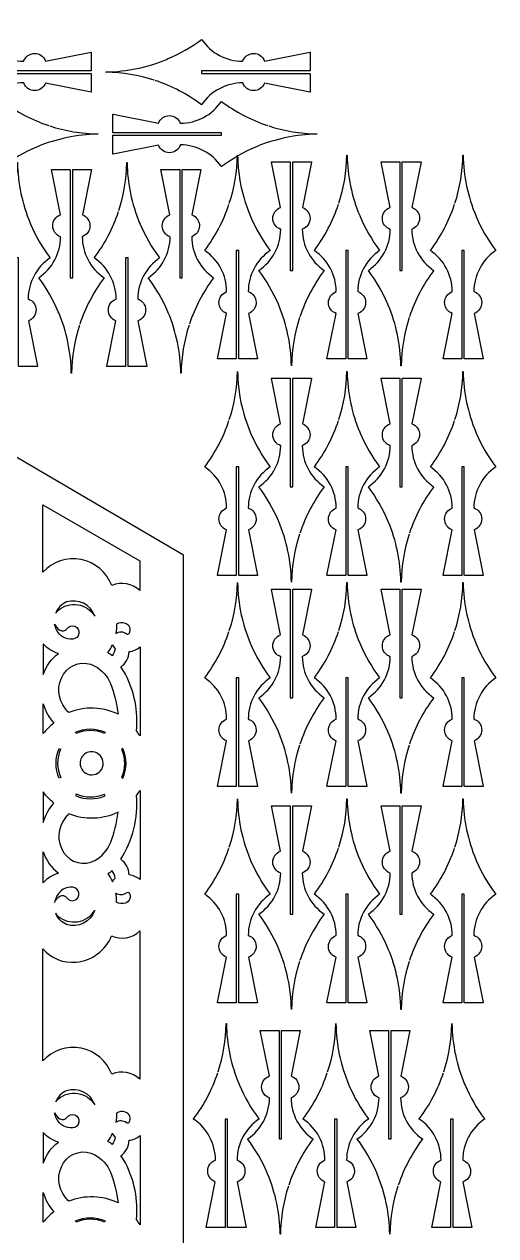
# Model space of a CAD drawing. Header units: millimetres. Extents: x 0 to 3267, y -2436 to 1998.
# Drawn here: x 604 to 983, y 1023 to 1998 of the extents above; entities that cross this region are included whole.
import ezdxf

# ---------------------------------------------------------------- set-up
doc = ezdxf.new("R2010")
doc.units = ezdxf.units.MM
doc.layers.get('0').update_dxf_attribs({"color": 70})

msp = doc.modelspace()

# ---------------------------------------------------------------- linework, layer by layer
msp.add_lwpolyline([(731.98, 381.96), (731.98, 1570.68), (3.25, 1998.28), (2.02, 799.35)])
for points in [[(532.21, 1953.2, 0.075188), (493.49, 1959.65, -0.984999), (493.49, 1959.83, 0.095578), (542.16, 1969.98), (542.96, 1970.32, 0.060023), (570.16, 1986, -0.427199), (570.29, 1985.98, 0.246783), (603.32, 1968.43, -0.711573), (620.93, 1968.56), (657.48, 1975.83, -0.472994), (657.59, 1975.74, 0.00008), (657.59, 1960.84, -0.414262), (657.5, 1960.75), (570.31, 1960.75), (570.31, 1958.73), (657.5, 1958.73, -0.414216), (657.59, 1958.64), (657.59, 1943.74, -0.472994), (657.48, 1943.65), (620.9, 1950.93, -0.701731), (603.36, 1951.05, 0.248166), (570.29, 1933.51, -0.427814), (570.16, 1933.48, 0.080411), (533.01, 1952.93)], [(708.35, 1953.2, 0.075188), (669.63, 1959.65, -0.984999), (669.63, 1959.83, 0.095578), (718.3, 1969.98), (719.1, 1970.32, 0.060023), (746.3, 1986, -0.427199), (746.43, 1985.98, 0.246783), (779.46, 1968.43, -0.711573), (797.07, 1968.56), (833.62, 1975.83, -0.472994), (833.73, 1975.74, 0.00008), (833.73, 1960.84, -0.414262), (833.64, 1960.75), (746.45, 1960.75), (746.45, 1958.73), (833.64, 1958.73, -0.414216), (833.73, 1958.64), (833.73, 1943.74, -0.472994), (833.62, 1943.65), (797.03, 1950.93, -0.701731), (779.5, 1951.05, 0.248166), (746.43, 1933.51, -0.427814), (746.3, 1933.48, 0.080411), (709.15, 1952.93)], [(624.31, 1916.38, 0.075188), (663.02, 1909.92, -0.984999), (663.02, 1909.74, 0.095578), (614.35, 1899.59), (613.56, 1899.25, 0.060023), (586.35, 1883.58, -0.427199), (586.23, 1883.6, 0.246783), (553.2, 1901.15, -0.711573), (535.58, 1901.01), (499.04, 1893.75, -0.472994), (498.93, 1893.83, 0.00008), (498.93, 1908.73, -0.414262), (499.02, 1908.82), (586.21, 1908.82), (586.21, 1910.84), (499.02, 1910.84, -0.414216), (498.93, 1910.93), (498.93, 1925.83, -0.472994), (499.04, 1925.92), (535.62, 1918.64, -0.701731), (553.16, 1918.52, 0.248166), (586.23, 1936.07, -0.427814), (586.35, 1936.09, 0.080411), (623.51, 1916.64)], [(800.45, 1916.38, 0.075188), (839.16, 1909.92, -0.984999), (839.16, 1909.74, 0.095578), (790.49, 1899.59), (789.69, 1899.25, 0.060023), (762.49, 1883.58, -0.427199), (762.36, 1883.6, 0.246783), (729.34, 1901.15, -0.711573), (711.72, 1901.01), (675.18, 1893.75, -0.472994), (675.07, 1893.83, 0.00008), (675.07, 1908.73, -0.414262), (675.16, 1908.82), (762.35, 1908.82), (762.35, 1910.84), (675.16, 1910.84, -0.414216), (675.07, 1910.93), (675.07, 1925.83, -0.472994), (675.18, 1925.92), (711.76, 1918.64, -0.701731), (729.29, 1918.52, 0.248166), (762.36, 1936.07, -0.427814), (762.49, 1936.09, 0.080411), (799.65, 1916.64)], [(768.73, 1854.08, 0.075188), (775.18, 1892.8, -0.984999), (775.36, 1892.8, 0.095578), (785.52, 1844.13), (785.86, 1843.33, 0.060023), (801.53, 1816.13, -0.427199), (801.51, 1816, 0.246783), (783.96, 1782.97, -0.711573), (784.1, 1765.36), (791.36, 1728.81, -0.472994), (791.27, 1728.71, 0.00008), (776.37, 1728.71, -0.414262), (776.28, 1728.8), (776.28, 1815.98), (774.26, 1815.98), (774.26, 1728.8, -0.414216), (774.17, 1728.71), (759.27, 1728.71, -0.472994), (759.19, 1728.81), (766.47, 1765.4, -0.701731), (766.59, 1782.93, 0.248166), (749.04, 1816, -0.427814), (749.02, 1816.13, 0.080411), (768.47, 1853.29)], [(856.82, 1854.08, 0.075188), (863.28, 1892.8, -0.984999), (863.46, 1892.8, 0.095578), (873.61, 1844.13), (873.95, 1843.33, 0.060023), (889.62, 1816.13, -0.427199), (889.6, 1816, 0.246783), (872.05, 1782.97, -0.711573), (872.19, 1765.36), (879.45, 1728.81, -0.472994), (879.37, 1728.71, 0.00008), (864.47, 1728.71, -0.414262), (864.38, 1728.8), (864.38, 1815.98), (862.36, 1815.98), (862.36, 1728.8, -0.414216), (862.27, 1728.71), (847.37, 1728.71, -0.472994), (847.28, 1728.81), (854.56, 1765.4, -0.701731), (854.68, 1782.93, 0.248166), (837.13, 1816, -0.427814), (837.11, 1816.13, 0.080411), (856.56, 1853.29)], [(950.2, 1854.08, 0.075188), (956.65, 1892.8, -0.984999), (956.83, 1892.8, 0.095578), (966.98, 1844.13), (967.32, 1843.33, 0.060023), (983, 1816.13, -0.427199), (982.98, 1816, 0.246783), (965.43, 1782.97, -0.711573), (965.56, 1765.36), (972.83, 1728.81, -0.472994), (972.74, 1728.71, 0.00008), (957.84, 1728.71, -0.414262), (957.75, 1728.8), (957.75, 1815.98), (955.73, 1815.98), (955.73, 1728.8, -0.414216), (955.64, 1728.71), (940.74, 1728.71, -0.472994), (940.65, 1728.81), (947.93, 1765.4, -0.701731), (948.05, 1782.93, 0.248166), (930.51, 1816, -0.427814), (930.48, 1816.13, 0.080411), (949.93, 1853.29)], [(591.73, 1848.15, 0.075188), (598.18, 1886.86, -0.984999), (598.36, 1886.86, 0.095578), (608.52, 1838.19), (608.86, 1837.39, 0.060023), (624.53, 1810.19, -0.427199), (624.51, 1810.06, 0.246783), (606.96, 1777.03, -0.711573), (607.1, 1759.42), (614.36, 1722.87, -0.472994), (614.27, 1722.77, 0.00008), (599.37, 1722.77, -0.414262), (599.28, 1722.86), (599.28, 1810.04), (597.26, 1810.04), (597.26, 1722.86, -0.414216), (597.17, 1722.77), (582.27, 1722.77, -0.472994), (582.19, 1722.87), (589.47, 1759.46, -0.701731), (589.59, 1776.99, 0.248166), (572.04, 1810.06, -0.427814), (572.02, 1810.19, 0.080411), (591.47, 1847.35)], [(679.82, 1848.15, 0.075188), (686.28, 1886.86, -0.984999), (686.46, 1886.86, 0.095578), (696.61, 1838.19), (696.95, 1837.39, 0.060023), (712.62, 1810.19, -0.427199), (712.6, 1810.06, 0.246783), (695.05, 1777.03, -0.711573), (695.19, 1759.42), (702.45, 1722.87, -0.472994), (702.37, 1722.77, 0.00008), (687.47, 1722.77, -0.414262), (687.38, 1722.86), (687.38, 1810.04), (685.36, 1810.04), (685.36, 1722.86, -0.414216), (685.27, 1722.77), (670.37, 1722.77, -0.472994), (670.28, 1722.87), (677.56, 1759.46, -0.701731), (677.68, 1776.99, 0.248166), (660.13, 1810.06, -0.427814), (660.11, 1810.19, 0.080411), (679.56, 1847.35)], [(825.29, 1761.98, 0.075188), (818.83, 1723.27, -0.984999), (818.65, 1723.27, 0.095578), (808.5, 1771.94), (808.16, 1772.74, 0.060023), (792.49, 1799.94, -0.427199), (792.51, 1800.07, 0.246783), (810.06, 1833.09, -0.711573), (809.92, 1850.71), (802.65, 1887.25, -0.472994), (802.74, 1887.36, 0.00008), (817.64, 1887.36, -0.414262), (817.73, 1887.27), (817.73, 1800.09), (819.75, 1800.09), (819.75, 1887.27, -0.414216), (819.84, 1887.36), (834.74, 1887.36, -0.472994), (834.83, 1887.25), (827.55, 1850.67, -0.701731), (827.43, 1833.14, 0.248166), (844.98, 1800.07, -0.427814), (845, 1799.94, 0.080411), (825.55, 1762.78)], [(913.38, 1761.98, 0.075188), (906.92, 1723.27, -0.984999), (906.74, 1723.27, 0.095578), (896.59, 1771.94), (896.25, 1772.74, 0.060023), (880.58, 1799.94, -0.427199), (880.6, 1800.07, 0.246783), (898.15, 1833.09, -0.711573), (898.01, 1850.71), (890.75, 1887.25, -0.472994), (890.83, 1887.36, 0.00008), (905.73, 1887.36, -0.414262), (905.82, 1887.27), (905.82, 1800.09), (907.84, 1800.09), (907.84, 1887.27, -0.414216), (907.93, 1887.36), (922.83, 1887.36, -0.472994), (922.92, 1887.25), (915.64, 1850.67, -0.701731), (915.52, 1833.14, 0.248166), (933.07, 1800.07, -0.427814), (933.09, 1799.94, 0.080411), (913.64, 1762.78)], [(648.29, 1756.04, 0.075188), (641.83, 1717.33, -0.984999), (641.65, 1717.33, 0.095578), (631.5, 1766), (631.16, 1766.8, 0.060023), (615.49, 1794, -0.427199), (615.51, 1794.13, 0.246783), (633.06, 1827.16, -0.711573), (632.92, 1844.77), (625.66, 1881.31, -0.472994), (625.74, 1881.42, 0.00008), (640.64, 1881.42, -0.414262), (640.73, 1881.33), (640.73, 1794.15), (642.75, 1794.15), (642.75, 1881.33, -0.414216), (642.84, 1881.42), (657.74, 1881.42, -0.472994), (657.83, 1881.31), (650.55, 1844.73, -0.701731), (650.43, 1827.2, 0.248166), (667.98, 1794.13, -0.427814), (668, 1794, 0.080411), (648.55, 1756.84)], [(736.38, 1756.04, 0.075188), (729.92, 1717.33, -0.984999), (729.74, 1717.33, 0.095578), (719.59, 1766), (719.25, 1766.8, 0.060023), (703.58, 1794, -0.427199), (703.6, 1794.13, 0.246783), (721.15, 1827.16, -0.711573), (721.01, 1844.77), (713.75, 1881.31, -0.472994), (713.83, 1881.42, 0.00008), (728.73, 1881.42, -0.414262), (728.82, 1881.33), (728.82, 1794.15), (730.84, 1794.15), (730.84, 1881.33, -0.414216), (730.93, 1881.42), (745.83, 1881.42, -0.472994), (745.92, 1881.31), (738.64, 1844.73, -0.701731), (738.52, 1827.2, 0.248166), (756.07, 1794.13, -0.427814), (756.09, 1794, 0.080411), (736.64, 1756.84)], [(768.73, 1679.85, 0.075188), (775.18, 1718.56, -0.984999), (775.36, 1718.56, 0.095578), (785.52, 1669.89), (785.86, 1669.1, 0.060023), (801.53, 1641.9, -0.427199), (801.51, 1641.77, 0.246783), (783.96, 1608.74, -0.711573), (784.1, 1591.12), (791.36, 1554.58, -0.472994), (791.27, 1554.47, 0.00008), (776.37, 1554.47, -0.414262), (776.28, 1554.56), (776.28, 1641.75), (774.26, 1641.75), (774.26, 1554.56, -0.414216), (774.17, 1554.47), (759.27, 1554.47, -0.472994), (759.19, 1554.58), (766.47, 1591.16, -0.701731), (766.59, 1608.7, 0.248166), (749.04, 1641.77, -0.427814), (749.02, 1641.9, 0.080411), (768.47, 1679.05)], [(856.82, 1679.85, 0.075188), (863.28, 1718.56, -0.984999), (863.46, 1718.56, 0.095578), (873.61, 1669.89), (873.95, 1669.1, 0.060023), (889.62, 1641.9, -0.427199), (889.6, 1641.77, 0.246783), (872.05, 1608.74, -0.711573), (872.19, 1591.12), (879.45, 1554.58, -0.472994), (879.37, 1554.47, 0.00008), (864.47, 1554.47, -0.414262), (864.38, 1554.56), (864.38, 1641.75), (862.36, 1641.75), (862.36, 1554.56, -0.414216), (862.27, 1554.47), (847.37, 1554.47, -0.472994), (847.28, 1554.58), (854.56, 1591.16, -0.701731), (854.68, 1608.7, 0.248166), (837.13, 1641.77, -0.427814), (837.11, 1641.9, 0.080411), (856.56, 1679.05)], [(950.2, 1679.85, 0.075188), (956.65, 1718.56, -0.984999), (956.83, 1718.56, 0.095578), (966.98, 1669.89), (967.32, 1669.1, 0.060023), (983, 1641.9, -0.427199), (982.98, 1641.77, 0.246783), (965.43, 1608.74, -0.711573), (965.56, 1591.12), (972.83, 1554.58, -0.472994), (972.74, 1554.47, 0.00008), (957.84, 1554.47, -0.414262), (957.75, 1554.56), (957.75, 1641.75), (955.73, 1641.75), (955.73, 1554.56, -0.414216), (955.64, 1554.47), (940.74, 1554.47, -0.472994), (940.65, 1554.58), (947.93, 1591.16, -0.701731), (948.05, 1608.7, 0.248166), (930.51, 1641.77, -0.427814), (930.48, 1641.9, 0.080411), (949.93, 1679.05)], [(825.29, 1587.75, 0.075188), (818.83, 1549.04, -0.984999), (818.65, 1549.04, 0.095578), (808.5, 1597.71), (808.16, 1598.5, 0.060023), (792.49, 1625.71, -0.427199), (792.51, 1625.83, 0.246783), (810.06, 1658.86, -0.711573), (809.92, 1676.48), (802.65, 1713.02, -0.472994), (802.74, 1713.13, 0.00008), (817.64, 1713.13, -0.414262), (817.73, 1713.04), (817.73, 1625.85), (819.75, 1625.85), (819.75, 1713.04, -0.414216), (819.84, 1713.13), (834.74, 1713.13, -0.472994), (834.83, 1713.02), (827.55, 1676.44, -0.701731), (827.43, 1658.9, 0.248166), (844.98, 1625.83, -0.427814), (845, 1625.71, 0.080411), (825.55, 1588.55)], [(913.38, 1587.75, 0.075188), (906.92, 1549.04, -0.984999), (906.74, 1549.04, 0.095578), (896.59, 1597.71), (896.25, 1598.5, 0.060023), (880.58, 1625.71, -0.427199), (880.6, 1625.83, 0.246783), (898.15, 1658.86, -0.711573), (898.01, 1676.48), (890.75, 1713.02, -0.472994), (890.83, 1713.13, 0.00008), (905.73, 1713.13, -0.414262), (905.82, 1713.04), (905.82, 1625.85), (907.84, 1625.85), (907.84, 1713.04, -0.414216), (907.93, 1713.13), (922.83, 1713.13, -0.472994), (922.92, 1713.02), (915.64, 1676.44, -0.701731), (915.52, 1658.9, 0.248166), (933.07, 1625.83, -0.427814), (933.09, 1625.71, 0.080411), (913.64, 1588.55)], [(768.73, 1509.94, 0.075188), (775.18, 1548.66, -0.984999), (775.36, 1548.66, 0.095578), (785.52, 1499.99), (785.86, 1499.19, 0.060023), (801.53, 1471.99, -0.427199), (801.51, 1471.86, 0.246783), (783.96, 1438.83, -0.711573), (784.1, 1421.22), (791.36, 1384.67, -0.472994), (791.27, 1384.56, 0.00008), (776.37, 1384.56, -0.414262), (776.28, 1384.65), (776.28, 1471.84), (774.26, 1471.84), (774.26, 1384.65, -0.414216), (774.17, 1384.56), (759.27, 1384.56, -0.472994), (759.19, 1384.67), (766.47, 1421.26, -0.701731), (766.59, 1438.79, 0.248166), (749.04, 1471.86, -0.427814), (749.02, 1471.99, 0.080411), (768.47, 1509.14)], [(825.29, 1417.84, 0.075188), (818.83, 1379.13, -0.984999), (818.65, 1379.13, 0.095578), (808.5, 1427.8), (808.16, 1428.6, 0.060023), (792.49, 1455.8, -0.427199), (792.51, 1455.93, 0.246783), (810.06, 1488.95, -0.711573), (809.92, 1506.57), (802.65, 1543.11, -0.472994), (802.74, 1543.22, 0.00008), (817.64, 1543.22, -0.414262), (817.73, 1543.13), (817.73, 1455.94), (819.75, 1455.94), (819.75, 1543.13, -0.414216), (819.84, 1543.22), (834.74, 1543.22, -0.472994), (834.83, 1543.11), (827.55, 1506.53, -0.701731), (827.43, 1489, 0.248166), (844.98, 1455.93, -0.427814), (845, 1455.8, 0.080411), (825.55, 1418.64)], [(856.82, 1509.94, 0.075188), (863.28, 1548.66, -0.984999), (863.46, 1548.66, 0.095578), (873.61, 1499.99), (873.95, 1499.19, 0.060023), (889.62, 1471.99, -0.427199), (889.6, 1471.86, 0.246783), (872.05, 1438.83, -0.711573), (872.19, 1421.22), (879.45, 1384.67, -0.472994), (879.37, 1384.56, 0.00008), (864.47, 1384.56, -0.414262), (864.38, 1384.65), (864.38, 1471.84), (862.36, 1471.84), (862.36, 1384.65, -0.414216), (862.27, 1384.56), (847.37, 1384.56, -0.472994), (847.28, 1384.67), (854.56, 1421.26, -0.701731), (854.68, 1438.79, 0.248166), (837.13, 1471.86, -0.427814), (837.11, 1471.99, 0.080411), (856.56, 1509.14)], [(913.38, 1417.84, 0.075188), (906.92, 1379.13, -0.984999), (906.74, 1379.13, 0.095578), (896.59, 1427.8), (896.25, 1428.6, 0.060023), (880.58, 1455.8, -0.427199), (880.6, 1455.93, 0.246783), (898.15, 1488.95, -0.711573), (898.01, 1506.57), (890.75, 1543.11, -0.472994), (890.83, 1543.22, 0.00008), (905.73, 1543.22, -0.414262), (905.82, 1543.13), (905.82, 1455.94), (907.84, 1455.94), (907.84, 1543.13, -0.414216), (907.93, 1543.22), (922.83, 1543.22, -0.472994), (922.92, 1543.11), (915.64, 1506.53, -0.701731), (915.52, 1489, 0.248166), (933.07, 1455.93, -0.427814), (933.09, 1455.8, 0.080411), (913.64, 1418.64)], [(950.2, 1509.94, 0.075188), (956.65, 1548.66, -0.984999), (956.83, 1548.66, 0.095578), (966.98, 1499.99), (967.32, 1499.19, 0.060023), (983, 1471.99, -0.427199), (982.98, 1471.86, 0.246783), (965.43, 1438.83, -0.711573), (965.56, 1421.22), (972.83, 1384.67, -0.472994), (972.74, 1384.56, 0.00008), (957.84, 1384.56, -0.414262), (957.75, 1384.65), (957.75, 1471.84), (955.73, 1471.84), (955.73, 1384.65, -0.414216), (955.64, 1384.56), (940.74, 1384.56, -0.472994), (940.65, 1384.67), (947.93, 1421.26, -0.701731), (948.05, 1438.79, 0.248166), (930.51, 1471.86, -0.427814), (930.48, 1471.99, 0.080411), (949.93, 1509.14)], [(768.73, 1335.71, 0.075188), (775.18, 1374.42, -0.984999), (775.36, 1374.42, 0.095578), (785.52, 1325.75), (785.86, 1324.96, 0.060023), (801.53, 1297.75, -0.427199), (801.51, 1297.63, 0.246783), (783.96, 1264.6, -0.711573), (784.1, 1246.98), (791.36, 1210.44, -0.472994), (791.27, 1210.33, 0.00008), (776.37, 1210.33, -0.414262), (776.28, 1210.42), (776.28, 1297.61), (774.26, 1297.61), (774.26, 1210.42, -0.414216), (774.17, 1210.33), (759.27, 1210.33, -0.472994), (759.19, 1210.44), (766.47, 1247.02, -0.701731), (766.59, 1264.56, 0.248166), (749.04, 1297.63, -0.427814), (749.02, 1297.75, 0.080411), (768.47, 1334.91)], [(825.29, 1243.61, 0.075188), (818.83, 1204.9, -0.984999), (818.65, 1204.9, 0.095578), (808.5, 1253.57), (808.16, 1254.36, 0.060023), (792.49, 1281.56, -0.427199), (792.51, 1281.69, 0.246783), (810.06, 1314.72, -0.711573), (809.92, 1332.34), (802.65, 1368.88, -0.472994), (802.74, 1368.99, 0.00008), (817.64, 1368.99, -0.414262), (817.73, 1368.9), (817.73, 1281.71), (819.75, 1281.71), (819.75, 1368.9, -0.414216), (819.84, 1368.99), (834.74, 1368.99, -0.472994), (834.83, 1368.88), (827.55, 1332.3, -0.701731), (827.43, 1314.76, 0.248166), (844.98, 1281.69, -0.427814), (845, 1281.56, 0.080411), (825.55, 1244.41)], [(856.82, 1335.71, 0.075188), (863.28, 1374.42, -0.984999), (863.46, 1374.42, 0.095578), (873.61, 1325.75), (873.95, 1324.96, 0.060023), (889.62, 1297.75, -0.427199), (889.6, 1297.63, 0.246783), (872.05, 1264.6, -0.711573), (872.19, 1246.98), (879.45, 1210.44, -0.472994), (879.37, 1210.33, 0.00008), (864.47, 1210.33, -0.414262), (864.38, 1210.42), (864.38, 1297.61), (862.36, 1297.61), (862.36, 1210.42, -0.414216), (862.27, 1210.33), (847.37, 1210.33, -0.472994), (847.28, 1210.44), (854.56, 1247.02, -0.701731), (854.68, 1264.56, 0.248166), (837.13, 1297.63, -0.427814), (837.11, 1297.75, 0.080411), (856.56, 1334.91)], [(913.38, 1243.61, 0.075188), (906.92, 1204.9, -0.984999), (906.74, 1204.9, 0.095578), (896.59, 1253.57), (896.25, 1254.36, 0.060023), (880.58, 1281.56, -0.427199), (880.6, 1281.69, 0.246783), (898.15, 1314.72, -0.711573), (898.01, 1332.34), (890.75, 1368.88, -0.472994), (890.83, 1368.99, 0.00008), (905.73, 1368.99, -0.414262), (905.82, 1368.9), (905.82, 1281.71), (907.84, 1281.71), (907.84, 1368.9, -0.414216), (907.93, 1368.99), (922.83, 1368.99, -0.472994), (922.92, 1368.88), (915.64, 1332.3, -0.701731), (915.52, 1314.76, 0.248166), (933.07, 1281.69, -0.427814), (933.09, 1281.56, 0.080411), (913.64, 1244.41)], [(950.2, 1335.71, 0.075188), (956.65, 1374.42, -0.984999), (956.83, 1374.42, 0.095578), (966.98, 1325.75), (967.32, 1324.96, 0.060023), (983, 1297.75, -0.427199), (982.98, 1297.63, 0.246783), (965.43, 1264.6, -0.711573), (965.56, 1246.98), (972.83, 1210.44, -0.472994), (972.74, 1210.33, 0.00008), (957.84, 1210.33, -0.414262), (957.75, 1210.42), (957.75, 1297.61), (955.73, 1297.61), (955.73, 1210.42, -0.414216), (955.64, 1210.33), (940.74, 1210.33, -0.472994), (940.65, 1210.44), (947.93, 1247.02, -0.701731), (948.05, 1264.56, 0.248166), (930.51, 1297.63, -0.427814), (930.48, 1297.75, 0.080411), (949.93, 1334.91)], [(759.73, 1154.71, 0.075188), (766.18, 1193.42, -0.984999), (766.36, 1193.42, 0.095578), (776.52, 1144.75), (776.86, 1143.96, 0.060023), (792.53, 1116.75, -0.427199), (792.51, 1116.63, 0.246783), (774.96, 1083.6, -0.711573), (775.1, 1065.98), (782.36, 1029.44, -0.472994), (782.27, 1029.33, 0.00008), (767.37, 1029.33, -0.414262), (767.28, 1029.42), (767.28, 1116.61), (765.26, 1116.61), (765.26, 1029.42, -0.414216), (765.17, 1029.33), (750.27, 1029.33, -0.472994), (750.19, 1029.44), (757.47, 1066.02, -0.701731), (757.59, 1083.56, 0.248166), (740.04, 1116.63, -0.427814), (740.02, 1116.75, 0.080411), (759.47, 1153.91)], [(847.82, 1154.71, 0.075188), (854.28, 1193.42, -0.984999), (854.46, 1193.42, 0.095578), (864.61, 1144.75), (864.95, 1143.96, 0.060023), (880.62, 1116.75, -0.427199), (880.6, 1116.63, 0.246783), (863.05, 1083.6, -0.711573), (863.19, 1065.98), (870.45, 1029.44, -0.472994), (870.37, 1029.33, 0.00008), (855.47, 1029.33, -0.414262), (855.38, 1029.42), (855.38, 1116.61), (853.36, 1116.61), (853.36, 1029.42, -0.414216), (853.27, 1029.33), (838.37, 1029.33, -0.472994), (838.28, 1029.44), (845.56, 1066.02, -0.701731), (845.68, 1083.56, 0.248166), (828.13, 1116.63, -0.427814), (828.11, 1116.75, 0.080411), (847.56, 1153.91)], [(941.2, 1154.71, 0.075188), (947.65, 1193.42, -0.984999), (947.83, 1193.42, 0.095578), (957.98, 1144.75), (958.32, 1143.96, 0.060023), (974, 1116.75, -0.427199), (973.98, 1116.63, 0.246783), (956.43, 1083.6, -0.711573), (956.56, 1065.98), (963.83, 1029.44, -0.472994), (963.74, 1029.33, 0.00008), (948.84, 1029.33, -0.414262), (948.75, 1029.42), (948.75, 1116.61), (946.73, 1116.61), (946.73, 1029.42, -0.414216), (946.64, 1029.33), (931.74, 1029.33, -0.472994), (931.65, 1029.44), (938.93, 1066.02, -0.701731), (939.05, 1083.56, 0.248166), (921.51, 1116.63, -0.427814), (921.48, 1116.75, 0.080411), (940.93, 1153.91)], [(816.29, 1062.61, 0.075188), (809.83, 1023.9, -0.984999), (809.65, 1023.9, 0.095578), (799.5, 1072.57), (799.16, 1073.36, 0.060023), (783.49, 1100.56, -0.427199), (783.51, 1100.69, 0.246783), (801.06, 1133.72, -0.711573), (800.92, 1151.34), (793.65, 1187.88, -0.472994), (793.74, 1187.99, 0.00008), (808.64, 1187.99, -0.414262), (808.73, 1187.9), (808.73, 1100.71), (810.75, 1100.71), (810.75, 1187.9, -0.414216), (810.84, 1187.99), (825.74, 1187.99, -0.472994), (825.83, 1187.88), (818.55, 1151.3, -0.701731), (818.43, 1133.76, 0.248166), (835.98, 1100.69, -0.427814), (836, 1100.56, 0.080411), (816.55, 1063.41)], [(904.38, 1062.61, 0.075188), (897.92, 1023.9, -0.984999), (897.74, 1023.9, 0.095578), (887.59, 1072.57), (887.25, 1073.36, 0.060023), (871.58, 1100.56, -0.427199), (871.6, 1100.69, 0.246783), (889.15, 1133.72, -0.711573), (889.01, 1151.34), (881.75, 1187.88, -0.472994), (881.83, 1187.99, 0.00008), (896.73, 1187.99, -0.414262), (896.82, 1187.9), (896.82, 1100.71), (898.84, 1100.71), (898.84, 1187.9, -0.414216), (898.93, 1187.99), (913.83, 1187.99, -0.472994), (913.92, 1187.88), (906.64, 1151.3, -0.701731), (906.52, 1133.76, 0.248166), (924.07, 1100.69, -0.427814), (924.09, 1100.56, 0.080411), (904.64, 1063.41)]]:
    msp.add_lwpolyline(points, format="xyb")
for points in [[(696.64, 1566.2), (696.64, 1542.22, 0.306898), (674.16, 1546.26, 0.562794), (618.8, 1556.96), (618.8, 1611.34)], [(629.07, 1524.04, -0.072653), (630.92, 1526.21, -0.001702), (630.93, 1526.22, -0.462228), (660.57, 1521.66, 0.40568), (637.81, 1533.01, 0.202051)], [(628.22, 1515.23, 0.169709), (632.44, 1510.27, 0.394398), (637.99, 1511.51, 0.000225), (637.99, 1511.51, -1.59835), (642.81, 1503.08, 0.009469), (642.74, 1503.07, -0.32586), (629.86, 1510.53, 0.016813), (629.8, 1510.66, -0.075408)], [(677.4, 1507.71, -0.320271), (686.04, 1507.48, -0.004628), (686.07, 1507.46, 0.385879), (688.19, 1507.61, 0.469381), (685.29, 1515.75, -0.001752), (685.28, 1515.75, 0.232572), (677.97, 1515.03, -0.04732)], [(619.07, 1474.64, -0.157722), (631.25, 1491.51, -0.132017), (619.07, 1499.31)], [(674.69, 1498.7, 0.124616), (676.87, 1495.77, -0.18109), (674.39, 1489.73, 0.025283), (671.08, 1492.24, 0.047702)], [(696.92, 1496.82), (696.92, 1425.12, 0.0299), (694.05, 1429.17, 0.144664), (685.17, 1474.8, 0.003754), (685.15, 1474.83, 0.033936), (681.5, 1480.62, 0.23668), (688.14, 1493.06, 0.143941)], [(636.94, 1446.97, -0.327772), (635.48, 1474.97, 0.001268), (635.48, 1474.98, -0.389955), (660.61, 1481.42, -0.169114), (673.1, 1467.29, -0.071935), (679.21, 1442.68, 0.212255), (639.59, 1443.93, -0.025664), (636.97, 1446.94, 0.005122)], [(619.07, 1450.97, 0.10604), (627.57, 1435.33, 0.077084), (619.07, 1427.06)], [(645.62, 1427.07), (644.99, 1428.16, -0.213387), (668.97, 1428.24), (668.34, 1427.15, 0.210982)], [(633.08, 1391.68), (632, 1391.05, -0.213387), (631.92, 1415.03), (633.01, 1414.4, 0.210982)], [(681.97, 1391.68), (683.06, 1391.05, 0.213387), (683.14, 1415.03), (682.05, 1414.4, -0.210982)], [(648.74, 1403.15, 1.753835), (662.53, 1411.19, -0.005242), (662.49, 1411.21, 0.584154), (648.74, 1403.19, -0.005242)], [(619.07, 1355.4, -0.10692), (627.67, 1371.11, -0.074087), (619.07, 1380.06)], [(645.62, 1378.19), (644.99, 1377.1, 0.213387), (668.97, 1377.02), (668.34, 1378.11, -0.210982)], [(696.92, 1381.22), (696.92, 1309.52, 0.143941), (688.14, 1313.28, 0.240026), (681.34, 1325.83, 0.169709), (694.05, 1377.17, 0.029874)], [(636.94, 1359.37, 0.327772), (635.48, 1331.37, -0.001268), (635.48, 1331.36, 0.389955), (660.61, 1324.92, 0.169114), (673.1, 1339.04, 0.071935), (679.21, 1363.65, -0.212255), (639.59, 1362.41, 0.025664), (636.97, 1359.4, -0.005122)], [(619.07, 1331.71, 0.158442), (631.35, 1314.76, 0.130583), (619.07, 1306.92)], [(674.69, 1307.64, -0.124616), (676.87, 1310.57, 0.18109), (674.39, 1316.61, -0.025283), (671.08, 1314.1, -0.047702)], [(628.22, 1291.11, -0.169709), (632.44, 1296.07, -0.394398), (637.99, 1294.83, -0.000225), (637.99, 1294.83, 1.59835), (642.81, 1303.26, -0.009469), (642.74, 1303.26, 0.32586), (629.86, 1295.8, -0.016813), (629.8, 1295.68, 0.075408)], [(677.4, 1298.63, 0.320271), (686.04, 1298.86, 0.004628), (686.07, 1298.88, -0.385879), (688.19, 1298.73, -0.469381), (685.29, 1290.59, 0.001752), (685.28, 1290.58, -0.232572), (677.97, 1291.31, 0.04732)], [(629.07, 1282.3, 0.072653), (630.92, 1280.13, 0.001702), (630.93, 1280.12, 0.462228), (660.57, 1284.68, -0.40568), (637.81, 1273.33, -0.202051)], [(674.07, 1264.25, 0.310382), (696.64, 1268.09), (696.64, 1148.67, 0.306898), (674.16, 1152.71, 0.562794), (618.8, 1163.41), (618.8, 1253.68, 0.245573), (645.47, 1243.01, 0.282449)], [(629.07, 1130.49, -0.072653), (630.92, 1132.66, -0.001702), (630.93, 1132.67, -0.462228), (660.57, 1128.11, 0.40568), (637.81, 1139.46, 0.202051)], [(677.4, 1114.16, -0.320271), (686.04, 1113.93, -0.004628), (686.07, 1113.91, 0.385879), (688.19, 1114.06, 0.469381), (685.29, 1122.2, -0.001752), (685.28, 1122.21, 0.232572), (677.97, 1121.48, -0.04732)], [(628.22, 1121.68, 0.169709), (632.44, 1116.72, 0.394398), (637.99, 1117.96, 0.000225), (637.99, 1117.96, -1.59835), (642.81, 1109.53, 0.009469), (642.74, 1109.53, -0.32586), (629.86, 1116.99, 0.016813), (629.8, 1117.11, -0.075408)], [(619.07, 1081.1, -0.157722), (631.25, 1097.96, -0.132017), (619.07, 1105.76)], [(674.69, 1105.15, 0.124616), (676.87, 1102.22, -0.18109), (674.39, 1096.18, 0.025283), (671.08, 1098.69, 0.047702)], [(696.92, 1103.27), (696.92, 1031.57, 0.0299), (694.05, 1035.62, 0.144664), (685.17, 1081.26, 0.003754), (685.15, 1081.29, 0.033936), (681.5, 1087.07, 0.23668), (688.14, 1099.51, 0.143941)], [(636.94, 1053.42, -0.327772), (635.48, 1081.43, 0.001268), (635.48, 1081.43, -0.389955), (660.61, 1087.88, -0.169114), (673.1, 1073.75, -0.071935), (679.21, 1049.14, 0.212255), (639.59, 1050.38, -0.025664), (636.97, 1053.39, 0.005122)], [(619.07, 1057.42, 0.10604), (627.57, 1041.79, 0.077084), (619.07, 1033.52)], [(645.62, 1033.53), (644.99, 1034.62, -0.213387), (668.97, 1034.7), (668.34, 1033.61, 0.210982)]]:
    msp.add_lwpolyline(points, format="xyb", close=True)

doc.saveas('drawing.dxf')
